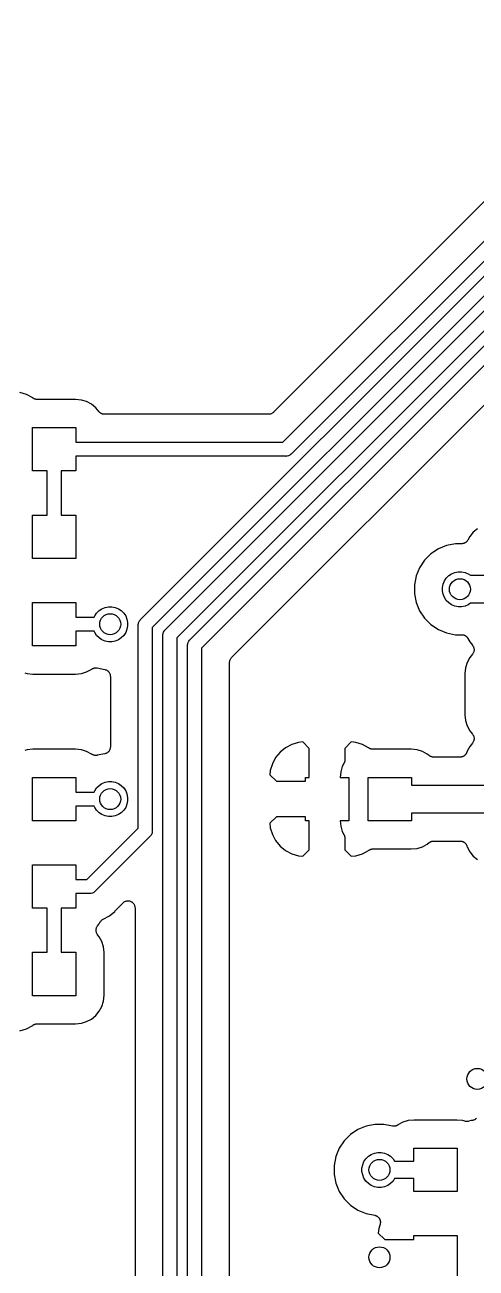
# Model space of a CAD drawing. Extents: x 4.8 to 7.88, y -6.14 to -3.94.
# Drawn here: x 5.602 to 5.856, y -5.303 to -4.604 of the extents above; entities that cross this region are included whole.
import ezdxf

# ---------------------------------------------------------------- set-up
doc = ezdxf.new("R2010")
doc.units = 0
doc.header["$MEASUREMENT"] = 0
doc.layers.add('BLACK', color=7, linetype='CONTINUOUS')

msp = doc.modelspace()

# ---------------------------------------------------------------- linework, layer by layer
at = {"layer": 'BLACK', "linetype": 'CONTINUOUS'}
for p, q in [((5.74685, -4.83858), (5.98178, -4.60365)), ((5.98633, -4.61024), (5.7514, -4.84517)), ((5.66674, -4.93831), (5.98752, -4.61753)), ((5.99207, -4.62411), (5.67332, -4.94286)), ((5.68061, -4.94406), (5.99327, -4.6314)), ((5.99782, -4.63799), (5.6872, -4.94861)), ((5.93089, -4.63227), (5.74148, -4.82168)), ((5.69449, -4.9498), (5.99902, -4.64528)), ((6.00357, -4.65186), (5.70107, -4.95436)), ((5.71797, -4.95973), (5.91851, -4.75918)), ((5.60257, -4.81175), (5.5988, -4.8106)), ((5.60608, -4.81362), (5.60257, -4.81175)), ((5.60616, -4.81367), (5.60608, -4.81362)), ((5.60629, -4.81378), (5.60616, -4.81367)), ((5.60647, -4.81389), (5.60629, -4.81378)), ((5.60665, -4.81401), (5.60647, -4.81389)), ((5.60681, -4.81407), (5.60665, -4.81401)), ((5.60696, -4.81415), (5.60681, -4.81407)), ((5.60716, -4.81422), (5.60696, -4.81415)), ((5.60736, -4.8143), (5.60716, -4.81422)), ((5.60753, -4.81433), (5.60736, -4.8143)), ((5.60769, -4.81439), (5.60753, -4.81433)), ((5.60791, -4.81441), (5.60769, -4.81439)), ((5.60812, -4.81445), (5.60791, -4.81441)), ((5.60829, -4.81445), (5.60812, -4.81445)), ((5.60846, -4.81447), (5.60829, -4.81445)), ((5.60851, -4.81447), (5.60846, -4.81447)), ((5.63012, -4.81447), (5.60851, -4.81447)), ((5.6334, -4.81479), (5.63012, -4.81447)), ((5.63637, -4.8157), (5.6334, -4.81479)), ((5.63911, -4.81716), (5.63637, -4.8157)), ((5.6415, -4.81913), (5.63911, -4.81716)), ((5.64337, -4.8214), (5.6415, -4.81913)), ((5.64349, -4.82152), (5.64337, -4.8214)), ((5.6436, -4.82165), (5.64349, -4.82152)), ((5.64376, -4.82179), (5.6436, -4.82165)), ((5.64391, -4.82194), (5.64376, -4.82179)), ((5.64405, -4.82204), (5.64391, -4.82194)), ((5.64419, -4.82215), (5.64405, -4.82204)), ((5.64437, -4.82225), (5.64419, -4.82215)), ((5.64455, -4.82237), (5.64437, -4.82225)), ((5.64471, -4.82243), (5.64455, -4.82237)), ((5.64486, -4.82252), (5.64471, -4.82243)), ((5.64506, -4.82258), (5.64486, -4.82252)), ((5.64526, -4.82266), (5.64506, -4.82258)), ((5.64543, -4.8227), (5.64526, -4.82266)), ((5.64559, -4.82275), (5.64543, -4.8227)), ((5.6458, -4.82277), (5.64559, -4.82275)), ((5.64601, -4.82281), (5.6458, -4.82277)), ((5.64618, -4.82281), (5.64601, -4.82281)), ((5.64636, -4.82283), (5.64618, -4.82281)), ((5.64641, -4.82283), (5.64636, -4.82283)), ((5.73869, -4.82283), (5.64641, -4.82283)), ((5.73906, -4.8228), (5.73869, -4.82283)), ((5.73942, -4.82277), (5.73906, -4.8228)), ((5.73944, -4.82276), (5.73942, -4.82277)), ((5.73946, -4.82276), (5.73944, -4.82276)), ((5.73981, -4.82265), (5.73946, -4.82276)), ((5.74015, -4.82255), (5.73981, -4.82265)), ((5.74017, -4.82254), (5.74015, -4.82255)), ((5.74019, -4.82254), (5.74017, -4.82254)), ((5.74051, -4.82237), (5.74019, -4.82254)), ((5.74084, -4.8222), (5.74051, -4.82237)), ((5.74085, -4.82219), (5.74084, -4.8222)), ((5.74087, -4.82218), (5.74085, -4.82219)), ((5.74115, -4.82195), (5.74087, -4.82218)), ((5.74144, -4.82172), (5.74115, -4.82195)), ((5.74147, -4.82169), (5.74144, -4.82172)), ((5.74148, -4.82168), (5.74147, -4.82169)), ((5.74147, -4.82169), (5.74147, -4.82169)), ((5.74147, -4.82169), (5.74147, -4.82169)), ((5.60591, -4.85472), (5.60591, -4.83031)), ((5.60591, -4.83031), (5.63031, -4.83031)), ((5.63031, -4.83031), (5.63031, -4.83858)), ((5.63031, -4.83858), (5.74685, -4.83858)), ((5.74828, -4.84646), (5.63031, -4.84646)), ((5.63031, -4.84646), (5.63031, -4.85472)), ((5.74848, -4.84648), (5.74828, -4.84646)), ((5.74867, -4.84646), (5.74848, -4.84648)), ((5.74925, -4.8464), (5.74867, -4.84646)), ((5.74867, -4.84646), (5.74867, -4.84646)), ((5.74999, -4.84617), (5.74925, -4.8464)), ((5.75067, -4.84581), (5.74999, -4.84617)), ((5.75127, -4.84532), (5.75067, -4.84581)), ((5.7514, -4.84517), (5.75127, -4.84532)), ((5.61417, -4.85472), (5.60591, -4.85472)), ((5.61417, -4.87953), (5.61417, -4.85472)), ((5.63031, -4.85472), (5.62205, -4.85472)), ((5.62205, -4.85472), (5.62205, -4.87953)), ((5.60591, -4.90394), (5.60591, -4.87953)), ((5.60591, -4.87953), (5.61417, -4.87953)), ((5.62205, -4.87953), (5.63031, -4.87953)), ((5.63031, -4.87953), (5.63031, -4.90394)), ((5.85397, -4.8892), (5.852, -4.8916)), ((5.85637, -4.88724), (5.85397, -4.8892)), ((5.83899, -4.89665), (5.83434, -4.89858)), ((5.84394, -4.89567), (5.83899, -4.89665)), ((5.84747, -4.89567), (5.84394, -4.89567)), ((5.84764, -4.89565), (5.84747, -4.89567)), ((5.84781, -4.89565), (5.84764, -4.89565)), ((5.84802, -4.89561), (5.84781, -4.89565)), ((5.84823, -4.89559), (5.84802, -4.89561)), ((5.8484, -4.89554), (5.84823, -4.89559)), ((5.84857, -4.89551), (5.8484, -4.89554)), ((5.84876, -4.89543), (5.84857, -4.89551)), ((5.84897, -4.89537), (5.84876, -4.89543)), ((5.84912, -4.89529), (5.84897, -4.89537)), ((5.84928, -4.89523), (5.84912, -4.89529)), ((5.84946, -4.89511), (5.84928, -4.89523)), ((5.84965, -4.89501), (5.84946, -4.89511)), ((5.84978, -4.8949), (5.84965, -4.89501)), ((5.84993, -4.89481), (5.84978, -4.8949)), ((5.85008, -4.89466), (5.84993, -4.89481)), ((5.85024, -4.89453), (5.85008, -4.89466)), ((5.85035, -4.89439), (5.85024, -4.89453)), ((5.85048, -4.89427), (5.85035, -4.89439)), ((5.8506, -4.8941), (5.85048, -4.89427)), ((5.85073, -4.89393), (5.8506, -4.8941)), ((5.85081, -4.89378), (5.85073, -4.89393)), ((5.85091, -4.89364), (5.85081, -4.89378)), ((5.85094, -4.89359), (5.85091, -4.89364)), ((5.852, -4.8916), (5.85094, -4.89359)), ((5.63031, -4.90394), (5.60591, -4.90394)), ((5.83014, -4.90138), (5.82658, -4.90495)), ((5.83434, -4.89858), (5.83014, -4.90138)), ((5.82378, -4.90914), (5.82185, -4.9138)), ((5.82658, -4.90495), (5.82378, -4.90914)), ((5.84179, -4.91254), (5.84359, -4.9118)), ((5.84359, -4.9118), (5.84549, -4.91142)), ((5.84549, -4.91142), (5.84743, -4.91142)), ((5.84743, -4.91142), (5.84933, -4.9118)), ((5.84933, -4.9118), (5.85112, -4.91254)), ((5.82185, -4.9138), (5.82087, -4.91874)), ((5.82087, -4.91874), (5.82087, -4.92378)), ((5.83661, -4.92029), (5.83699, -4.91839)), ((5.83699, -4.91839), (5.83773, -4.9166)), ((5.83773, -4.9166), (5.83881, -4.91499)), ((5.83881, -4.91499), (5.84018, -4.91361)), ((5.84018, -4.91361), (5.84179, -4.91254)), ((5.85112, -4.91254), (5.85239, -4.91339)), ((5.85239, -4.91339), (5.86516, -4.91339)), ((5.82087, -4.92378), (5.82185, -4.92872)), ((5.83661, -4.92223), (5.83661, -4.92029)), ((5.83699, -4.92413), (5.83661, -4.92223)), ((5.83773, -4.92592), (5.83699, -4.92413)), ((5.60591, -4.95315), (5.60591, -4.92874)), ((5.60591, -4.92874), (5.63031, -4.92874)), ((5.63031, -4.92874), (5.63031, -4.93701)), ((5.64333, -4.9333), (5.64494, -4.93222)), ((5.64494, -4.93222), (5.64674, -4.93148)), ((5.64674, -4.93148), (5.64864, -4.9311)), ((5.64864, -4.9311), (5.65058, -4.9311)), ((5.65058, -4.9311), (5.65248, -4.93148)), ((5.65248, -4.93148), (5.65427, -4.93222)), ((5.65427, -4.93222), (5.65588, -4.9333)), ((5.82185, -4.92872), (5.82378, -4.93338)), ((5.83881, -4.92753), (5.83773, -4.92592)), ((5.84018, -4.92891), (5.83881, -4.92753)), ((5.84179, -4.92998), (5.84018, -4.92891)), ((5.84359, -4.93072), (5.84179, -4.92998)), ((5.84549, -4.9311), (5.84359, -4.93072)), ((5.84743, -4.9311), (5.84549, -4.9311)), ((5.84933, -4.93072), (5.84743, -4.9311)), ((5.85112, -4.92998), (5.84933, -4.93072)), ((5.85239, -4.92913), (5.85112, -4.92998)), ((5.86516, -4.92913), (5.85239, -4.92913)), ((5.63031, -4.93701), (5.64058, -4.93701)), ((5.64058, -4.93701), (5.64088, -4.93628)), ((5.64088, -4.93628), (5.64196, -4.93467)), ((5.64196, -4.93467), (5.64333, -4.9333)), ((5.65588, -4.9333), (5.65725, -4.93467)), ((5.65725, -4.93467), (5.65833, -4.93628)), ((5.65833, -4.93628), (5.65907, -4.93807)), ((5.65907, -4.93807), (5.65945, -4.93998)), ((5.66558, -4.94021), (5.66573, -4.93972)), ((5.66573, -4.93972), (5.6661, -4.93903)), ((5.6661, -4.93903), (5.66659, -4.93843)), ((5.66659, -4.93843), (5.66674, -4.93831)), ((5.82378, -4.93338), (5.82658, -4.93757)), ((5.82658, -4.93757), (5.83014, -4.94114)), ((5.64058, -4.94488), (5.63031, -4.94488)), ((5.63031, -4.94488), (5.63031, -4.95315)), ((5.64088, -4.94561), (5.64058, -4.94488)), ((5.64196, -4.94722), (5.64088, -4.94561)), ((5.65833, -4.94561), (5.65725, -4.94722)), ((5.65907, -4.94382), (5.65833, -4.94561)), ((5.65945, -4.94191), (5.65907, -4.94382)), ((5.65945, -4.93998), (5.65945, -4.94191)), ((5.66543, -4.94123), (5.66545, -4.94104)), ((5.66545, -4.94142), (5.66543, -4.94123)), ((5.66545, -4.94104), (5.66551, -4.94046)), ((5.66545, -4.94104), (5.66545, -4.94104)), ((5.66545, -5.05576), (5.66545, -4.94142)), ((5.66551, -4.94046), (5.66552, -4.94041)), ((5.66552, -4.94041), (5.66558, -4.94021)), ((5.67332, -4.94286), (5.67332, -5.05719)), ((5.6793, -4.94698), (5.67932, -4.94679)), ((5.67932, -4.94679), (5.67938, -4.94626)), ((5.67932, -4.94679), (5.67932, -4.94679)), ((5.67938, -4.94621), (5.67945, -4.94596)), ((5.67938, -4.94626), (5.67938, -4.94621)), ((5.67945, -4.94596), (5.67961, -4.94546)), ((5.67961, -4.94546), (5.67997, -4.94478)), ((5.67997, -4.94478), (5.68046, -4.94418)), ((5.68046, -4.94418), (5.68061, -4.94406)), ((5.83014, -4.94114), (5.83434, -4.94394)), ((5.83434, -4.94394), (5.83899, -4.94587)), ((5.83899, -4.94587), (5.84394, -4.94685)), ((5.63031, -4.95315), (5.60591, -4.95315)), ((5.64333, -4.94859), (5.64196, -4.94722)), ((5.64494, -4.94967), (5.64333, -4.94859)), ((5.64674, -4.95041), (5.64494, -4.94967)), ((5.64864, -4.95079), (5.64674, -4.95041)), ((5.65058, -4.95079), (5.64864, -4.95079)), ((5.65248, -4.95041), (5.65058, -4.95079)), ((5.65427, -4.94967), (5.65248, -4.95041)), ((5.65588, -4.94859), (5.65427, -4.94967)), ((5.65725, -4.94722), (5.65588, -4.94859)), ((5.67932, -4.94717), (5.6793, -4.94698)), ((5.67932, -5.43722), (5.67932, -4.94717)), ((5.6872, -4.94861), (5.6872, -5.43866)), ((5.69318, -4.95273), (5.6932, -4.95253)), ((5.6932, -4.95292), (5.69318, -4.95273)), ((5.6932, -4.95253), (5.69325, -4.95201)), ((5.6932, -4.95253), (5.6932, -4.95253)), ((5.6932, -5.44297), (5.6932, -4.95292)), ((5.69325, -4.95195), (5.69335, -4.95165)), ((5.69325, -4.95201), (5.69325, -4.95195)), ((5.69335, -4.95165), (5.69348, -4.95121)), ((5.69348, -4.95121), (5.69385, -4.95053)), ((5.69385, -4.95053), (5.69434, -4.94993)), ((5.69434, -4.94993), (5.69449, -4.9498)), ((5.84394, -4.94685), (5.84747, -4.94685)), ((5.84747, -4.94685), (5.84752, -4.94685)), ((5.84752, -4.94685), (5.84769, -4.94687)), ((5.84769, -4.94687), (5.84787, -4.94687)), ((5.84787, -4.94687), (5.84808, -4.94691)), ((5.84808, -4.94691), (5.84829, -4.94694)), ((5.84829, -4.94694), (5.84845, -4.94699)), ((5.84845, -4.94699), (5.84862, -4.94702)), ((5.84862, -4.94702), (5.84882, -4.94711)), ((5.84882, -4.94711), (5.84902, -4.94717)), ((5.84902, -4.94717), (5.84917, -4.94725)), ((5.84917, -4.94725), (5.84933, -4.94732)), ((5.84933, -4.94732), (5.84951, -4.94744)), ((5.84951, -4.94744), (5.84969, -4.94754)), ((5.84969, -4.94754), (5.84982, -4.94765)), ((5.84982, -4.94765), (5.84997, -4.94775)), ((5.84997, -4.94775), (5.85012, -4.9479)), ((5.85012, -4.9479), (5.85028, -4.94803)), ((5.85028, -4.94803), (5.85039, -4.94817)), ((5.85039, -4.94817), (5.85051, -4.94829)), ((5.85051, -4.94829), (5.85063, -4.94847)), ((5.85063, -4.94847), (5.85076, -4.94863)), ((5.85076, -4.94863), (5.85084, -4.94879)), ((5.85084, -4.94879), (5.85094, -4.94893)), ((5.85094, -4.94893), (5.852, -4.95092)), ((5.852, -4.95092), (5.85356, -4.95282)), ((5.85356, -4.95282), (5.85357, -4.95284)), ((5.85357, -4.95284), (5.85357, -4.95284)), ((5.85357, -4.95284), (5.85358, -4.95284)), ((5.85358, -4.95284), (5.85359, -4.95286)), ((5.85359, -4.95286), (5.85379, -4.95317)), ((5.85379, -4.95317), (5.854, -4.95348)), ((5.854, -4.95348), (5.854, -4.95349)), ((5.854, -4.95349), (5.85401, -4.9535)), ((5.85401, -4.9535), (5.85415, -4.95385)), ((5.70107, -4.95436), (5.70107, -5.4444)), ((5.71714, -4.96096), (5.71731, -4.96064)), ((5.71731, -4.96064), (5.71749, -4.96032)), ((5.71749, -4.96032), (5.7175, -4.9603)), ((5.7175, -4.9603), (5.71751, -4.96029)), ((5.71751, -4.96029), (5.71774, -4.96001)), ((5.71774, -4.96001), (5.71797, -4.95973)), ((5.852, -4.95971), (5.85054, -4.96245)), ((5.85356, -4.95781), (5.852, -4.95971)), ((5.85377, -4.9575), (5.85356, -4.95781)), ((5.85397, -4.9572), (5.85377, -4.9575)), ((5.85398, -4.95719), (5.85397, -4.9572)), ((5.85399, -4.95717), (5.85398, -4.95719)), ((5.85413, -4.95683), (5.85399, -4.95717)), ((5.85427, -4.95649), (5.85413, -4.95683)), ((5.85415, -4.95385), (5.85429, -4.95419)), ((5.85428, -4.95648), (5.85427, -4.95649)), ((5.85436, -4.9561), (5.85428, -4.95646)), ((5.85428, -4.95646), (5.85428, -4.95648)), ((5.85429, -4.95419), (5.85429, -4.9542)), ((5.85429, -4.9542), (5.8543, -4.95422)), ((5.8543, -4.95422), (5.85436, -4.95458)), ((5.85436, -4.95458), (5.85444, -4.95494)), ((5.85443, -4.95574), (5.85436, -4.9561)), ((5.85444, -4.95497), (5.85443, -4.95534)), ((5.85443, -4.95534), (5.85443, -4.95571)), ((5.85443, -4.95571), (5.85443, -4.95573)), ((5.85443, -4.95573), (5.85443, -4.95574)), ((5.85444, -4.95494), (5.85444, -4.95496)), ((5.85444, -4.95496), (5.85444, -4.95497)), ((5.6334, -4.96867), (5.63637, -4.96777)), ((5.63637, -4.96777), (5.6392, -4.96626)), ((5.6392, -4.96626), (5.63932, -4.96616)), ((5.63932, -4.96616), (5.63951, -4.96606)), ((5.63951, -4.96606), (5.63969, -4.96594)), ((5.63969, -4.96594), (5.63985, -4.96588)), ((5.63985, -4.96588), (5.64, -4.9658)), ((5.64, -4.9658), (5.6402, -4.96574)), ((5.6402, -4.96574), (5.6404, -4.96566)), ((5.6404, -4.96566), (5.64057, -4.96563)), ((5.64057, -4.96563), (5.64074, -4.96558)), ((5.64074, -4.96558), (5.64095, -4.96555)), ((5.64095, -4.96555), (5.64116, -4.96552)), ((5.64116, -4.96552), (5.64133, -4.96552)), ((5.64133, -4.96552), (5.6415, -4.9655)), ((5.6415, -4.9655), (5.64171, -4.96552)), ((5.64171, -4.96552), (5.64192, -4.96552)), ((5.64192, -4.96552), (5.64209, -4.96556)), ((5.64209, -4.96556), (5.64227, -4.96558)), ((5.64227, -4.96558), (5.64653, -4.96643)), ((5.64653, -4.96643), (5.64655, -4.96643)), ((5.64655, -4.96643), (5.64656, -4.96643)), ((5.64656, -4.96643), (5.64656, -4.96643)), ((5.64656, -4.96643), (5.64659, -4.96644)), ((5.64659, -4.96644), (5.64694, -4.96655)), ((5.64694, -4.96655), (5.64729, -4.96666)), ((5.64729, -4.96666), (5.6473, -4.96666)), ((5.6473, -4.96666), (5.64732, -4.96667)), ((5.64732, -4.96667), (5.64764, -4.96685)), ((5.64764, -4.96685), (5.64797, -4.96702)), ((5.64797, -4.96702), (5.64798, -4.96703)), ((5.64798, -4.96703), (5.64799, -4.96704)), ((5.64799, -4.96704), (5.64827, -4.96728)), ((5.64827, -4.96728), (5.64856, -4.96751)), ((5.64856, -4.96751), (5.64857, -4.96752)), ((5.64857, -4.96752), (5.64858, -4.96753)), ((5.64858, -4.96753), (5.64881, -4.96782)), ((5.71682, -4.96245), (5.71686, -4.96209)), ((5.71682, -4.9625), (5.71682, -4.96245)), ((5.71682, -4.96251), (5.71682, -4.9625)), ((5.71682, -4.9625), (5.71682, -4.9625)), ((5.71682, -4.9625), (5.71682, -4.9625)), ((5.71682, -5.44344), (5.71682, -4.96251)), ((5.71686, -4.96209), (5.7169, -4.96173)), ((5.7169, -4.96171), (5.71691, -4.96169)), ((5.7169, -4.96173), (5.7169, -4.96171)), ((5.71691, -4.96169), (5.71702, -4.96134)), ((5.71702, -4.96134), (5.71712, -4.961)), ((5.71712, -4.961), (5.71713, -4.96098)), ((5.71713, -4.96098), (5.71714, -4.96096)), ((5.84964, -4.96542), (5.84931, -4.9687)), ((5.85054, -4.96245), (5.84964, -4.96542)), ((5.60154, -4.96828), (5.60282, -4.96867)), ((5.60282, -4.96867), (5.6061, -4.96899)), ((5.6061, -4.96899), (5.63012, -4.96899)), ((5.63012, -4.96899), (5.6334, -4.96867)), ((5.64881, -4.96782), (5.64904, -4.96811)), ((5.64904, -4.96811), (5.64905, -4.96812)), ((5.64905, -4.96812), (5.64906, -4.96813)), ((5.64906, -4.96813), (5.64923, -4.96846)), ((5.64923, -4.96846), (5.6494, -4.96879)), ((5.6494, -4.96879), (5.64941, -4.9688)), ((5.64941, -4.9688), (5.64942, -4.96881)), ((5.64942, -4.96881), (5.64952, -4.96917)), ((5.64952, -4.96917), (5.64963, -4.96952)), ((5.64963, -4.96952), (5.64963, -4.96954)), ((5.64963, -4.96954), (5.64963, -4.96955)), ((5.64963, -4.96955), (5.64966, -4.96992)), ((5.64966, -4.96992), (5.6497, -4.97029)), ((5.6497, -4.97029), (5.6497, -5.01003)), ((5.84931, -4.9687), (5.84931, -4.99193)), ((5.84931, -4.99193), (5.84964, -4.99521)), ((5.84964, -4.99521), (5.85054, -4.99818)), ((5.85054, -4.99818), (5.852, -5.00092)), ((5.852, -5.00092), (5.85356, -5.00282)), ((5.75176, -5.0086), (5.74828, -5.01046)), ((5.75553, -5.00745), (5.75176, -5.0086)), ((5.75802, -5.00721), (5.75553, -5.00745)), ((5.76165, -5.01084), (5.75802, -5.00721)), ((5.78529, -5.00721), (5.78165, -5.01084)), ((5.78778, -5.00745), (5.78529, -5.00721)), ((5.79155, -5.0086), (5.78778, -5.00745)), ((5.79506, -5.01048), (5.79155, -5.0086)), ((5.852, -5.00971), (5.85054, -5.01245)), ((5.85356, -5.00781), (5.852, -5.00971)), ((5.85356, -5.00282), (5.85357, -5.00284)), ((5.85377, -5.0075), (5.85356, -5.00781)), ((5.85357, -5.00284), (5.85357, -5.00284)), ((5.85357, -5.00284), (5.85358, -5.00284)), ((5.85358, -5.00284), (5.85359, -5.00286)), ((5.85359, -5.00286), (5.85379, -5.00317)), ((5.85397, -5.0072), (5.85377, -5.0075)), ((5.85379, -5.00317), (5.854, -5.00348)), ((5.85398, -5.00719), (5.85397, -5.0072)), ((5.85399, -5.00717), (5.85398, -5.00719)), ((5.85413, -5.00683), (5.85399, -5.00717)), ((5.854, -5.00348), (5.854, -5.00349)), ((5.854, -5.00349), (5.85401, -5.0035)), ((5.85401, -5.0035), (5.85415, -5.00385)), ((5.85427, -5.00649), (5.85413, -5.00683)), ((5.85415, -5.00385), (5.85429, -5.00419)), ((5.85428, -5.00648), (5.85427, -5.00649)), ((5.85436, -5.0061), (5.85428, -5.00646)), ((5.85428, -5.00646), (5.85428, -5.00648)), ((5.85429, -5.00419), (5.85429, -5.0042)), ((5.85429, -5.0042), (5.8543, -5.00422)), ((5.8543, -5.00422), (5.85436, -5.00458)), ((5.85436, -5.00458), (5.85444, -5.00494)), ((5.85443, -5.00574), (5.85436, -5.0061)), ((5.85444, -5.00497), (5.85443, -5.00534)), ((5.85443, -5.00534), (5.85443, -5.00571)), ((5.85443, -5.00571), (5.85443, -5.00573)), ((5.85443, -5.00573), (5.85443, -5.00574)), ((5.85444, -5.00494), (5.85444, -5.00496)), ((5.85444, -5.00496), (5.85444, -5.00497)), ((5.60282, -5.01165), (5.60154, -5.01203)), ((5.6061, -5.01132), (5.60282, -5.01165)), ((5.63012, -5.01132), (5.6061, -5.01132)), ((5.6334, -5.01165), (5.63012, -5.01132)), ((5.63637, -5.01255), (5.6334, -5.01165)), ((5.63918, -5.01405), (5.63637, -5.01255)), ((5.63928, -5.01413), (5.63918, -5.01405)), ((5.63946, -5.01423), (5.63928, -5.01413)), ((5.63964, -5.01435), (5.63946, -5.01423)), ((5.6398, -5.01441), (5.63964, -5.01435)), ((5.63995, -5.0145), (5.6398, -5.01441)), ((5.64015, -5.01456), (5.63995, -5.0145)), ((5.64035, -5.01464), (5.64015, -5.01456)), ((5.64052, -5.01468), (5.64035, -5.01464)), ((5.64068, -5.01473), (5.64052, -5.01468)), ((5.64089, -5.01475), (5.64068, -5.01473)), ((5.6411, -5.01479), (5.64089, -5.01475)), ((5.64127, -5.01479), (5.6411, -5.01479)), ((5.64145, -5.01481), (5.64127, -5.01479)), ((5.64166, -5.0148), (5.64145, -5.01481)), ((5.64187, -5.0148), (5.64166, -5.0148)), ((5.64204, -5.01476), (5.64187, -5.0148)), ((5.64221, -5.01475), (5.64204, -5.01476)), ((5.64227, -5.01474), (5.64221, -5.01475)), ((5.64653, -5.01389), (5.64227, -5.01474)), ((5.64689, -5.01378), (5.64653, -5.01389)), ((5.64724, -5.01368), (5.64689, -5.01378)), ((5.64725, -5.01367), (5.64724, -5.01368)), ((5.64727, -5.01367), (5.64725, -5.01367)), ((5.6476, -5.01349), (5.64727, -5.01367)), ((5.64792, -5.01332), (5.6476, -5.01349)), ((5.64793, -5.01331), (5.64792, -5.01332)), ((5.64795, -5.01331), (5.64793, -5.01331)), ((5.64823, -5.01307), (5.64795, -5.01331)), ((5.64852, -5.01284), (5.64823, -5.01307)), ((5.64853, -5.01283), (5.64852, -5.01284)), ((5.64854, -5.01282), (5.64853, -5.01283)), ((5.64877, -5.01254), (5.64854, -5.01282)), ((5.64901, -5.01225), (5.64877, -5.01254)), ((5.64902, -5.01224), (5.64901, -5.01225)), ((5.64903, -5.01223), (5.64902, -5.01224)), ((5.6492, -5.0119), (5.64903, -5.01223)), ((5.64938, -5.01158), (5.6492, -5.0119)), ((5.64939, -5.01156), (5.64938, -5.01158)), ((5.6495, -5.0112), (5.64939, -5.01155)), ((5.64939, -5.01155), (5.64939, -5.01156)), ((5.64961, -5.01085), (5.6495, -5.0112)), ((5.64962, -5.01083), (5.64961, -5.01085)), ((5.64966, -5.01045), (5.64962, -5.01082)), ((5.64962, -5.01082), (5.64962, -5.01083)), ((5.6497, -5.01008), (5.64966, -5.01045)), ((5.6497, -5.01003), (5.6497, -5.01005)), ((5.6497, -5.01005), (5.6497, -5.01005)), ((5.6497, -5.01005), (5.6497, -5.01005)), ((5.6497, -5.01005), (5.6497, -5.01008)), ((5.74274, -5.016), (5.74088, -5.01947)), ((5.74524, -5.01295), (5.74274, -5.016)), ((5.74828, -5.01046), (5.74524, -5.01295)), ((5.76165, -5.02717), (5.76165, -5.01084)), ((5.78165, -5.01084), (5.78165, -5.01752)), ((5.79513, -5.01052), (5.79506, -5.01048)), ((5.79526, -5.01063), (5.79513, -5.01052)), ((5.79545, -5.01074), (5.79526, -5.01063)), ((5.79563, -5.01086), (5.79545, -5.01074)), ((5.79579, -5.01092), (5.79563, -5.01086)), ((5.79594, -5.011), (5.79579, -5.01092)), ((5.79614, -5.01107), (5.79594, -5.011)), ((5.79634, -5.01115), (5.79614, -5.01107)), ((5.79651, -5.01118), (5.79634, -5.01115)), ((5.79667, -5.01124), (5.79651, -5.01118)), ((5.79688, -5.01126), (5.79667, -5.01124)), ((5.79709, -5.0113), (5.79688, -5.01126)), ((5.79726, -5.0113), (5.79709, -5.0113)), ((5.79743, -5.01132), (5.79726, -5.0113)), ((5.79749, -5.01132), (5.79743, -5.01132)), ((5.8191, -5.01132), (5.79749, -5.01132)), ((5.82238, -5.01165), (5.8191, -5.01132)), ((5.82535, -5.01255), (5.82238, -5.01165)), ((5.82808, -5.01401), (5.82535, -5.01255)), ((5.82911, -5.01485), (5.82808, -5.01401)), ((5.82926, -5.01495), (5.82911, -5.01485)), ((5.82939, -5.01506), (5.82926, -5.01495)), ((5.82957, -5.01516), (5.82939, -5.01506)), ((5.82975, -5.01528), (5.82957, -5.01516)), ((5.82991, -5.01535), (5.82975, -5.01528)), ((5.83006, -5.01543), (5.82991, -5.01535)), ((5.83026, -5.01549), (5.83006, -5.01543)), ((5.83046, -5.01558), (5.83026, -5.01549)), ((5.83063, -5.01561), (5.83046, -5.01558)), ((5.83079, -5.01566), (5.83063, -5.01561)), ((5.83101, -5.01569), (5.83079, -5.01566)), ((5.83122, -5.01573), (5.83101, -5.01569)), ((5.83139, -5.01573), (5.83122, -5.01573)), ((5.83156, -5.01575), (5.83139, -5.01573)), ((5.83161, -5.01575), (5.83156, -5.01575)), ((5.84662, -5.01575), (5.83161, -5.01575)), ((5.84679, -5.01573), (5.84662, -5.01575)), ((5.84697, -5.01573), (5.84679, -5.01573)), ((5.84717, -5.01569), (5.84697, -5.01573)), ((5.84738, -5.01567), (5.84717, -5.01569)), ((5.84755, -5.01562), (5.84738, -5.01567)), ((5.84772, -5.01559), (5.84755, -5.01562)), ((5.84792, -5.01551), (5.84772, -5.01559)), ((5.84812, -5.01545), (5.84792, -5.01551)), ((5.84827, -5.01537), (5.84812, -5.01545)), ((5.84844, -5.0153), (5.84827, -5.01537)), ((5.84861, -5.01519), (5.84844, -5.0153)), ((5.8488, -5.01509), (5.84861, -5.01519)), ((5.84893, -5.01498), (5.8488, -5.01509)), ((5.84908, -5.01488), (5.84893, -5.01498)), ((5.84923, -5.01474), (5.84908, -5.01488)), ((5.84939, -5.0146), (5.84923, -5.01474)), ((5.8495, -5.01447), (5.84939, -5.0146)), ((5.84963, -5.01435), (5.8495, -5.01447)), ((5.84975, -5.01417), (5.84963, -5.01435)), ((5.84988, -5.01401), (5.84975, -5.01417)), ((5.84996, -5.01386), (5.84988, -5.01401)), ((5.85006, -5.01371), (5.84996, -5.01386)), ((5.85015, -5.01352), (5.85006, -5.01371)), ((5.85025, -5.01334), (5.85015, -5.01352)), ((5.8503, -5.01317), (5.85025, -5.01334)), ((5.85037, -5.01301), (5.8503, -5.01317)), ((5.85038, -5.01295), (5.85037, -5.01301)), ((5.85054, -5.01245), (5.85038, -5.01295)), ((5.73974, -5.02324), (5.73949, -5.02574)), ((5.74088, -5.01947), (5.73974, -5.02324)), ((5.78026, -5.02111), (5.77936, -5.02408)), ((5.78119, -5.01938), (5.78026, -5.02111)), ((5.78125, -5.01922), (5.78119, -5.01938)), ((5.78134, -5.01907), (5.78125, -5.01922)), ((5.7814, -5.01887), (5.78134, -5.01907)), ((5.78148, -5.01867), (5.7814, -5.01887)), ((5.78152, -5.0185), (5.78148, -5.01867)), ((5.78157, -5.01834), (5.78152, -5.0185)), ((5.78159, -5.01813), (5.78157, -5.01834)), ((5.78163, -5.01791), (5.78159, -5.01813)), ((5.78165, -5.01758), (5.78163, -5.01774)), ((5.78163, -5.01774), (5.78163, -5.01791)), ((5.78165, -5.01752), (5.78165, -5.01758)), ((5.60591, -5.05157), (5.60591, -5.02717)), ((5.60591, -5.02717), (5.63031, -5.02717)), ((5.63031, -5.02717), (5.63031, -5.03543)), ((5.64333, -5.03172), (5.64494, -5.03065)), ((5.64494, -5.03065), (5.64673, -5.02991)), ((5.64673, -5.02991), (5.64864, -5.02953)), ((5.64864, -5.02953), (5.65058, -5.02953)), ((5.65058, -5.02953), (5.65248, -5.02991)), ((5.65248, -5.02991), (5.65427, -5.03065)), ((5.65427, -5.03065), (5.65588, -5.03172)), ((5.73949, -5.02574), (5.74313, -5.02937)), ((5.74313, -5.02937), (5.75945, -5.02937)), ((5.75945, -5.02937), (5.75945, -5.02717)), ((5.75945, -5.02717), (5.76165, -5.02717)), ((5.77936, -5.02408), (5.77906, -5.02717)), ((5.77906, -5.02717), (5.78386, -5.02717)), ((5.78386, -5.02717), (5.78386, -5.05157)), ((5.79488, -5.05157), (5.79488, -5.02717)), ((5.79488, -5.02717), (5.81929, -5.02717)), ((5.81929, -5.02717), (5.81929, -5.0315)), ((5.63031, -5.03543), (5.64058, -5.03543)), ((5.64058, -5.03543), (5.64088, -5.03471)), ((5.64088, -5.03471), (5.64196, -5.0331)), ((5.64196, -5.0331), (5.64333, -5.03172)), ((5.65588, -5.03172), (5.65725, -5.0331)), ((5.65725, -5.0331), (5.65833, -5.03471)), ((5.65833, -5.03471), (5.65907, -5.0365)), ((5.65907, -5.0365), (5.65945, -5.0384)), ((5.81929, -5.0315), (5.86516, -5.0315)), ((5.64058, -5.04331), (5.63031, -5.04331)), ((5.63031, -5.04331), (5.63031, -5.05157)), ((5.64088, -5.04403), (5.64058, -5.04331)), ((5.64196, -5.04564), (5.64088, -5.04403)), ((5.65833, -5.04403), (5.65725, -5.04564)), ((5.65907, -5.04224), (5.65833, -5.04403)), ((5.65945, -5.04034), (5.65907, -5.04224)), ((5.65945, -5.0384), (5.65945, -5.04034)), ((5.63031, -5.05157), (5.60591, -5.05157)), ((5.64333, -5.04702), (5.64196, -5.04564)), ((5.64494, -5.04809), (5.64333, -5.04702)), ((5.64673, -5.04883), (5.64494, -5.04809)), ((5.64864, -5.04921), (5.64673, -5.04883)), ((5.65058, -5.04921), (5.64864, -5.04921)), ((5.65248, -5.04883), (5.65058, -5.04921)), ((5.65427, -5.04809), (5.65248, -5.04883)), ((5.65588, -5.04702), (5.65427, -5.04809)), ((5.65725, -5.04564), (5.65588, -5.04702)), ((5.74313, -5.04937), (5.73949, -5.053)), ((5.75945, -5.04937), (5.74313, -5.04937)), ((5.75945, -5.05157), (5.75945, -5.04937)), ((5.76165, -5.05157), (5.75945, -5.05157)), ((5.76165, -5.0679), (5.76165, -5.05157)), ((5.78386, -5.05157), (5.77906, -5.05157)), ((5.77906, -5.05157), (5.77936, -5.05466)), ((5.81929, -5.05157), (5.79488, -5.05157)), ((5.86516, -5.04724), (5.81929, -5.04724)), ((5.81929, -5.04724), (5.81929, -5.05157)), ((5.63656, -5.08465), (5.66545, -5.05576)), ((5.6732, -5.05839), (5.67304, -5.0589)), ((5.67327, -5.05816), (5.6732, -5.05839)), ((5.6733, -5.05776), (5.67327, -5.05816)), ((5.67332, -5.05758), (5.6733, -5.05776)), ((5.67332, -5.05719), (5.67334, -5.05739)), ((5.67334, -5.05739), (5.67332, -5.05758)), ((5.67332, -5.05758), (5.67332, -5.05758)), ((5.73949, -5.053), (5.73974, -5.0555)), ((5.73974, -5.0555), (5.74088, -5.05927)), ((5.77936, -5.05466), (5.78026, -5.05763)), ((5.78026, -5.05763), (5.78119, -5.05936)), ((5.67203, -5.06031), (5.64111, -5.09123)), ((5.67218, -5.06018), (5.67203, -5.06031)), ((5.67231, -5.06003), (5.67218, -5.06018)), ((5.67246, -5.05984), (5.67231, -5.06003)), ((5.67231, -5.06003), (5.67231, -5.06003)), ((5.67268, -5.05958), (5.67246, -5.05984)), ((5.67304, -5.0589), (5.67268, -5.05958)), ((5.74088, -5.05927), (5.74274, -5.06274)), ((5.74274, -5.06274), (5.74524, -5.06579)), ((5.78119, -5.05936), (5.78121, -5.05941)), ((5.78121, -5.05941), (5.78128, -5.05957)), ((5.78128, -5.05957), (5.78136, -5.05972)), ((5.78136, -5.05972), (5.78142, -5.05993)), ((5.78142, -5.05993), (5.7815, -5.06013)), ((5.7815, -5.06013), (5.78153, -5.06029)), ((5.78153, -5.06029), (5.78158, -5.06045)), ((5.78158, -5.06045), (5.7816, -5.06067)), ((5.7816, -5.06067), (5.78164, -5.06088)), ((5.78164, -5.06088), (5.78164, -5.06105)), ((5.78164, -5.06105), (5.78165, -5.06122)), ((5.78165, -5.06122), (5.78165, -5.0679)), ((5.82535, -5.06619), (5.82808, -5.06473)), ((5.82808, -5.06473), (5.82911, -5.06389)), ((5.82911, -5.06389), (5.82916, -5.06385)), ((5.82916, -5.06385), (5.8293, -5.06376)), ((5.8293, -5.06376), (5.82943, -5.06365)), ((5.82943, -5.06365), (5.82962, -5.06355)), ((5.82962, -5.06355), (5.8298, -5.06343)), ((5.8298, -5.06343), (5.82996, -5.06337)), ((5.82996, -5.06337), (5.83011, -5.06329)), ((5.83011, -5.06329), (5.83032, -5.06323)), ((5.83032, -5.06323), (5.83052, -5.06315)), ((5.83052, -5.06315), (5.83068, -5.06312)), ((5.83068, -5.06312), (5.83085, -5.06307)), ((5.83085, -5.06307), (5.83106, -5.06305)), ((5.83106, -5.06305), (5.83127, -5.06301)), ((5.83127, -5.06301), (5.83144, -5.06301)), ((5.83144, -5.06301), (5.83161, -5.06299)), ((5.83161, -5.06299), (5.84662, -5.06299)), ((5.84662, -5.06299), (5.84667, -5.06299)), ((5.84667, -5.06299), (5.84685, -5.06301)), ((5.84685, -5.06301), (5.84702, -5.06301)), ((5.84702, -5.06301), (5.84723, -5.06305)), ((5.84723, -5.06305), (5.84744, -5.06308)), ((5.84744, -5.06308), (5.8476, -5.06313)), ((5.8476, -5.06313), (5.84778, -5.06317)), ((5.84778, -5.06317), (5.84797, -5.06325)), ((5.84797, -5.06325), (5.84817, -5.06331)), ((5.84817, -5.06331), (5.84832, -5.0634)), ((5.84832, -5.0634), (5.84848, -5.06346)), ((5.84848, -5.06346), (5.84866, -5.06358)), ((5.84866, -5.06358), (5.84884, -5.06368)), ((5.84884, -5.06368), (5.84898, -5.06379)), ((5.84898, -5.06379), (5.84912, -5.06389)), ((5.84912, -5.06389), (5.84927, -5.06404)), ((5.84927, -5.06404), (5.84943, -5.06417)), ((5.84943, -5.06417), (5.84954, -5.06431)), ((5.84954, -5.06431), (5.84966, -5.06444)), ((5.84966, -5.06444), (5.84978, -5.06461)), ((5.84978, -5.06461), (5.84991, -5.06477)), ((5.84991, -5.06477), (5.84999, -5.06493)), ((5.84999, -5.06493), (5.85009, -5.06508)), ((5.85009, -5.06508), (5.85017, -5.06527)), ((5.85017, -5.06527), (5.85027, -5.06545)), ((5.85027, -5.06545), (5.85032, -5.06562)), ((5.85032, -5.06562), (5.85038, -5.06579)), ((5.74524, -5.06579), (5.74828, -5.06828)), ((5.74828, -5.06828), (5.75176, -5.07014)), ((5.75176, -5.07014), (5.75553, -5.07129)), ((5.75553, -5.07129), (5.75802, -5.07153)), ((5.75802, -5.07153), (5.76165, -5.0679)), ((5.78165, -5.0679), (5.78529, -5.07153)), ((5.78529, -5.07153), (5.78778, -5.07129)), ((5.78778, -5.07129), (5.79155, -5.07014)), ((5.79155, -5.07014), (5.79502, -5.06828)), ((5.79502, -5.06828), (5.79503, -5.06828)), ((5.79503, -5.06828), (5.79518, -5.06818)), ((5.79518, -5.06818), (5.79531, -5.06808)), ((5.79531, -5.06808), (5.7955, -5.06798)), ((5.7955, -5.06798), (5.79568, -5.06786)), ((5.79568, -5.06786), (5.79584, -5.0678)), ((5.79584, -5.0678), (5.79599, -5.06772)), ((5.79599, -5.06772), (5.79619, -5.06765)), ((5.79619, -5.06765), (5.79639, -5.06757)), ((5.79639, -5.06757), (5.79656, -5.06754)), ((5.79656, -5.06754), (5.79672, -5.06749)), ((5.79672, -5.06749), (5.79694, -5.06747)), ((5.79694, -5.06747), (5.79715, -5.06743)), ((5.79715, -5.06743), (5.79732, -5.06743)), ((5.79732, -5.06743), (5.79749, -5.06742)), ((5.79749, -5.06742), (5.8191, -5.06742)), ((5.8191, -5.06742), (5.82238, -5.06709)), ((5.82238, -5.06709), (5.82535, -5.06619)), ((5.85038, -5.06579), (5.85054, -5.06629)), ((5.85054, -5.06629), (5.852, -5.06903)), ((5.852, -5.06903), (5.85397, -5.07143)), ((5.85397, -5.07143), (5.85637, -5.07339)), ((5.60591, -5.10079), (5.60591, -5.07638)), ((5.60591, -5.07638), (5.63031, -5.07638)), ((5.63031, -5.07638), (5.63031, -5.08465)), ((5.63031, -5.08465), (5.63656, -5.08465)), ((5.638, -5.09252), (5.63031, -5.09252)), ((5.63031, -5.09252), (5.63031, -5.10079)), ((5.63819, -5.09254), (5.638, -5.09252)), ((5.63838, -5.09252), (5.63819, -5.09254)), ((5.63896, -5.09246), (5.63838, -5.09252)), ((5.63838, -5.09252), (5.63838, -5.09252)), ((5.6397, -5.09224), (5.63896, -5.09246)), ((5.64039, -5.09187), (5.6397, -5.09224)), ((5.64099, -5.09138), (5.64039, -5.09187)), ((5.64111, -5.09123), (5.64099, -5.09138)), ((5.65293, -5.10168), (5.65685, -5.09776)), ((5.65685, -5.09776), (5.65688, -5.09773)), ((5.65688, -5.09773), (5.65689, -5.09772)), ((5.65688, -5.09773), (5.65688, -5.09773)), ((5.65688, -5.09773), (5.65688, -5.09773)), ((5.65689, -5.09772), (5.65719, -5.09748)), ((5.65719, -5.09748), (5.65748, -5.09725)), ((5.65748, -5.09725), (5.65749, -5.09724)), ((5.65749, -5.09724), (5.65783, -5.09706)), ((5.65749, -5.09724), (5.65749, -5.09724)), ((5.65783, -5.09706), (5.65816, -5.09689)), ((5.65816, -5.09689), (5.65817, -5.09689)), ((5.65817, -5.09689), (5.65818, -5.09688)), ((5.65818, -5.09688), (5.65854, -5.09678)), ((5.65854, -5.09678), (5.6589, -5.09667)), ((5.6589, -5.09667), (5.65891, -5.09667)), ((5.65891, -5.09667), (5.65929, -5.09664)), ((5.65891, -5.09667), (5.65891, -5.09667)), ((5.65929, -5.09664), (5.65967, -5.0966)), ((5.65967, -5.0966), (5.65967, -5.0966)), ((5.65967, -5.0966), (5.65968, -5.0966)), ((5.65968, -5.0966), (5.66004, -5.09664)), ((5.66004, -5.09664), (5.66043, -5.09668)), ((5.66043, -5.09668), (5.66044, -5.09669)), ((5.66044, -5.09669), (5.66044, -5.09669)), ((5.66044, -5.09669), (5.6608, -5.0968)), ((5.6608, -5.0968), (5.66116, -5.09691)), ((5.66116, -5.09691), (5.66117, -5.09691)), ((5.66117, -5.09691), (5.66118, -5.09692)), ((5.66118, -5.09692), (5.66151, -5.0971)), ((5.66151, -5.0971), (5.66184, -5.09728)), ((5.66184, -5.09728), (5.66184, -5.09728)), ((5.66184, -5.09728), (5.66185, -5.09728)), ((5.66185, -5.09728), (5.66215, -5.09753)), ((5.66215, -5.09753), (5.66243, -5.09777)), ((5.66243, -5.09777), (5.66244, -5.09777)), ((5.66244, -5.09777), (5.66244, -5.09778)), ((5.66244, -5.09778), (5.66268, -5.09807)), ((5.66268, -5.09807), (5.66292, -5.09836)), ((5.66292, -5.09836), (5.66292, -5.09837)), ((5.66292, -5.09837), (5.66292, -5.09837)), ((5.66292, -5.09837), (5.6631, -5.0987)), ((5.6631, -5.0987), (5.66328, -5.09904)), ((5.66328, -5.09904), (5.66328, -5.09905)), ((5.66328, -5.09905), (5.66328, -5.09905)), ((5.66328, -5.09905), (5.66339, -5.09941)), ((5.66339, -5.09941), (5.6635, -5.09978)), ((5.6635, -5.09978), (5.6635, -5.09978)), ((5.6635, -5.09978), (5.6635, -5.09979)), ((5.6635, -5.09979), (5.66354, -5.10016)), ((5.66354, -5.10016), (5.66358, -5.10054)), ((5.66358, -5.10054), (5.66358, -5.42907)), ((5.61417, -5.10079), (5.60591, -5.10079)), ((5.61417, -5.12559), (5.61417, -5.10079)), ((5.63031, -5.10079), (5.62205, -5.10079)), ((5.62205, -5.10079), (5.62205, -5.12559)), ((5.64449, -5.10785), (5.64475, -5.1076)), ((5.64475, -5.1076), (5.64501, -5.10734)), ((5.64501, -5.10734), (5.64503, -5.10733)), ((5.64503, -5.10733), (5.64504, -5.10732)), ((5.64504, -5.10732), (5.64535, -5.10712)), ((5.64535, -5.10712), (5.64565, -5.10692)), ((5.64565, -5.10692), (5.64918, -5.10503)), ((5.64918, -5.10503), (5.65218, -5.10257)), ((5.65218, -5.10257), (5.65267, -5.10197)), ((5.65267, -5.10197), (5.6527, -5.10193)), ((5.6527, -5.10193), (5.65282, -5.10181)), ((5.65282, -5.10181), (5.65293, -5.10168)), ((5.64168, -5.11316), (5.64169, -5.11279)), ((5.64168, -5.11353), (5.64168, -5.11316)), ((5.64168, -5.11355), (5.64168, -5.11353)), ((5.64168, -5.11356), (5.64168, -5.11355)), ((5.64175, -5.11392), (5.64168, -5.11356)), ((5.64169, -5.11276), (5.64176, -5.1124)), ((5.64169, -5.11278), (5.64169, -5.11276)), ((5.64169, -5.11279), (5.64169, -5.11278)), ((5.64182, -5.11429), (5.64175, -5.11392)), ((5.64176, -5.1124), (5.64184, -5.11204)), ((5.64183, -5.1143), (5.64182, -5.11429)), ((5.64183, -5.11432), (5.64183, -5.1143)), ((5.64197, -5.11465), (5.64183, -5.11432)), ((5.64184, -5.11202), (5.64185, -5.11201)), ((5.64184, -5.11204), (5.64184, -5.11202)), ((5.64185, -5.11201), (5.64199, -5.11168)), ((5.64211, -5.115), (5.64197, -5.11465)), ((5.64199, -5.11168), (5.64213, -5.11133)), ((5.64213, -5.11133), (5.64214, -5.11132)), ((5.64214, -5.11132), (5.64215, -5.1113)), ((5.64215, -5.1113), (5.64235, -5.111)), ((5.64235, -5.111), (5.64256, -5.11069)), ((5.64256, -5.11069), (5.64347, -5.10958)), ((5.64347, -5.10958), (5.64403, -5.10853)), ((5.64403, -5.10853), (5.64404, -5.10852)), ((5.64404, -5.10852), (5.64406, -5.10848)), ((5.64404, -5.10852), (5.64404, -5.10852)), ((5.64404, -5.10852), (5.64404, -5.10852)), ((5.64406, -5.10848), (5.64426, -5.10819)), ((5.64426, -5.10819), (5.64446, -5.10789)), ((5.64446, -5.10789), (5.64448, -5.10787)), ((5.64448, -5.10787), (5.64449, -5.10785)), ((5.64211, -5.11501), (5.64211, -5.115)), ((5.64212, -5.11503), (5.64211, -5.11501)), ((5.64232, -5.11533), (5.64212, -5.11503)), ((5.64252, -5.11564), (5.64232, -5.11533)), ((5.64254, -5.11567), (5.64252, -5.11564)), ((5.64256, -5.11569), (5.64254, -5.11567)), ((5.64254, -5.11567), (5.64254, -5.11567)), ((5.64254, -5.11567), (5.64254, -5.11567)), ((5.64347, -5.1168), (5.64256, -5.11569)), ((5.64493, -5.11953), (5.64347, -5.1168)), ((5.64584, -5.1225), (5.64493, -5.11953)), ((5.60591, -5.15), (5.60591, -5.12559)), ((5.60591, -5.12559), (5.61417, -5.12559)), ((5.62205, -5.12559), (5.63031, -5.12559)), ((5.63031, -5.12559), (5.63031, -5.15)), ((5.64616, -5.12578), (5.64584, -5.1225)), ((5.64616, -5.14981), (5.64616, -5.12578)), ((5.63031, -5.15), (5.60591, -5.15)), ((5.64347, -5.15879), (5.64493, -5.15606)), ((5.64493, -5.15606), (5.64584, -5.15309)), ((5.64584, -5.15309), (5.64616, -5.14981)), ((5.63637, -5.16462), (5.63911, -5.16316)), ((5.63911, -5.16316), (5.6415, -5.16119)), ((5.6415, -5.16119), (5.64347, -5.15879)), ((5.5988, -5.16971), (5.60257, -5.16857)), ((5.60257, -5.16857), (5.60605, -5.16671)), ((5.60605, -5.16671), (5.60606, -5.1667)), ((5.60606, -5.1667), (5.6062, -5.16661)), ((5.6062, -5.16661), (5.60633, -5.1665)), ((5.60633, -5.1665), (5.60652, -5.1664)), ((5.60652, -5.1664), (5.6067, -5.16628)), ((5.6067, -5.16628), (5.60686, -5.16622)), ((5.60686, -5.16622), (5.60701, -5.16614)), ((5.60701, -5.16614), (5.60722, -5.16608)), ((5.60722, -5.16608), (5.60741, -5.166)), ((5.60741, -5.166), (5.60758, -5.16597)), ((5.60758, -5.16597), (5.60775, -5.16592)), ((5.60775, -5.16592), (5.60796, -5.1659)), ((5.60796, -5.1659), (5.60817, -5.16586)), ((5.60817, -5.16586), (5.60834, -5.16586)), ((5.60834, -5.16586), (5.60851, -5.16584)), ((5.60851, -5.16584), (5.63012, -5.16584)), ((5.63012, -5.16584), (5.6334, -5.16552)), ((5.6334, -5.16552), (5.63637, -5.16462)), ((5.85495, -5.21962), (5.85464, -5.21983)), ((5.85526, -5.21942), (5.85495, -5.21962)), ((5.85527, -5.21941), (5.85526, -5.21942)), ((5.85528, -5.2194), (5.85527, -5.21941)), ((5.85554, -5.21914), (5.85528, -5.2194)), ((5.85581, -5.21888), (5.85554, -5.21914)), ((5.78906, -5.22535), (5.78487, -5.22815)), ((5.79372, -5.22342), (5.78906, -5.22535)), ((5.79866, -5.22244), (5.79372, -5.22342)), ((5.8037, -5.22244), (5.79866, -5.22244)), ((5.80852, -5.2234), (5.8037, -5.22244)), ((5.80869, -5.22342), (5.80852, -5.2234)), ((5.80886, -5.22345), (5.80869, -5.22342)), ((5.80908, -5.22345), (5.80886, -5.22345)), ((5.80929, -5.22348), (5.80908, -5.22345)), ((5.80946, -5.22346), (5.80929, -5.22348)), ((5.80963, -5.22346), (5.80946, -5.22346)), ((5.80984, -5.22342), (5.80963, -5.22346)), ((5.81005, -5.2234), (5.80984, -5.22342)), ((5.81022, -5.22335), (5.81005, -5.2234)), ((5.81039, -5.22332), (5.81022, -5.22335)), ((5.81058, -5.22324), (5.81039, -5.22332)), ((5.81079, -5.22318), (5.81058, -5.22324)), ((5.81094, -5.2231), (5.81079, -5.22318)), ((5.8111, -5.22303), (5.81094, -5.2231)), ((5.81128, -5.22292), (5.8111, -5.22303)), ((5.81147, -5.22282), (5.81128, -5.22292)), ((5.81159, -5.22272), (5.81147, -5.22282)), ((5.81442, -5.22121), (5.81159, -5.22272)), ((5.81739, -5.22031), (5.81442, -5.22121)), ((5.82067, -5.21998), (5.81739, -5.22031)), ((5.84469, -5.21998), (5.82067, -5.21998)), ((5.84797, -5.22031), (5.84469, -5.21998)), ((5.84925, -5.2207), (5.84797, -5.22031)), ((5.8496, -5.22077), (5.84925, -5.2207)), ((5.84996, -5.22084), (5.8496, -5.22077)), ((5.84998, -5.22084), (5.84996, -5.22084)), ((5.85, -5.22085), (5.84998, -5.22084)), ((5.85036, -5.22085), (5.85, -5.22085)), ((5.85073, -5.22085), (5.85036, -5.22085)), ((5.85075, -5.22085), (5.85073, -5.22085)), ((5.85077, -5.22085), (5.85075, -5.22085)), ((5.85113, -5.22078), (5.85077, -5.22085)), ((5.85148, -5.22071), (5.85113, -5.22078)), ((5.85153, -5.2207), (5.85148, -5.22071)), ((5.85154, -5.2207), (5.85153, -5.2207)), ((5.85153, -5.2207), (5.85153, -5.2207)), ((5.85153, -5.2207), (5.85153, -5.2207)), ((5.85282, -5.22031), (5.85154, -5.2207)), ((5.85318, -5.22027), (5.85282, -5.22031)), ((5.85354, -5.2202), (5.85318, -5.22027)), ((5.85391, -5.22013), (5.85354, -5.2202)), ((5.85392, -5.22012), (5.85391, -5.22013)), ((5.85393, -5.22012), (5.85392, -5.22012)), ((5.85427, -5.21998), (5.85393, -5.22012)), ((5.85462, -5.21984), (5.85427, -5.21998)), ((5.85463, -5.21983), (5.85462, -5.21984)), ((5.85464, -5.21983), (5.85463, -5.21983)), ((5.7813, -5.23172), (5.7785, -5.23591)), ((5.78487, -5.22815), (5.7813, -5.23172)), ((5.77657, -5.24057), (5.77559, -5.24551)), ((5.7785, -5.23591), (5.77657, -5.24057)), ((5.79354, -5.24176), (5.79491, -5.24039)), ((5.79491, -5.24039), (5.79652, -5.23931)), ((5.79652, -5.23931), (5.79831, -5.23857)), ((5.79831, -5.23857), (5.80021, -5.23819)), ((5.80021, -5.23819), (5.80215, -5.23819)), ((5.80215, -5.23819), (5.80405, -5.23857)), ((5.80405, -5.23857), (5.80584, -5.23931)), ((5.80584, -5.23931), (5.80746, -5.24039)), ((5.80746, -5.24039), (5.80883, -5.24176)), ((5.82047, -5.24311), (5.82047, -5.23583)), ((5.82047, -5.23583), (5.84488, -5.23583)), ((5.84488, -5.23583), (5.84488, -5.26024)), ((5.77559, -5.24551), (5.77559, -5.25055)), ((5.79134, -5.24706), (5.79172, -5.24516)), ((5.79134, -5.249), (5.79134, -5.24706)), ((5.79172, -5.24516), (5.79246, -5.24337)), ((5.79246, -5.24337), (5.79354, -5.24176)), ((5.80883, -5.24176), (5.80973, -5.24311)), ((5.80973, -5.24311), (5.82047, -5.24311)), ((5.77559, -5.25055), (5.77657, -5.2555)), ((5.79172, -5.2509), (5.79134, -5.249)), ((5.79246, -5.25269), (5.79172, -5.2509)), ((5.79354, -5.25431), (5.79246, -5.25269)), ((5.79491, -5.25568), (5.79354, -5.25431)), ((5.80883, -5.25431), (5.80746, -5.25568)), ((5.80973, -5.25295), (5.80883, -5.25431)), ((5.82047, -5.25295), (5.80973, -5.25295)), ((5.82047, -5.26024), (5.82047, -5.25295)), ((5.77657, -5.2555), (5.7785, -5.26015)), ((5.7785, -5.26015), (5.7813, -5.26434)), ((5.79652, -5.25675), (5.79491, -5.25568)), ((5.79831, -5.2575), (5.79652, -5.25675)), ((5.80021, -5.25787), (5.79831, -5.2575)), ((5.80215, -5.25787), (5.80021, -5.25787)), ((5.80405, -5.2575), (5.80215, -5.25787)), ((5.80584, -5.25675), (5.80405, -5.2575)), ((5.80746, -5.25568), (5.80584, -5.25675)), ((5.84488, -5.26024), (5.82047, -5.26024)), ((5.7813, -5.26434), (5.78487, -5.26791)), ((5.78487, -5.26791), (5.78906, -5.27071)), ((5.78906, -5.27071), (5.79372, -5.27264)), ((5.79372, -5.27264), (5.79853, -5.2736)), ((5.79853, -5.2736), (5.79858, -5.27361)), ((5.79858, -5.27361), (5.79875, -5.27366)), ((5.79875, -5.27366), (5.79893, -5.2737)), ((5.79893, -5.2737), (5.79912, -5.27378)), ((5.79912, -5.27378), (5.79931, -5.27384)), ((5.79931, -5.27384), (5.79947, -5.27393)), ((5.79947, -5.27393), (5.79964, -5.274)), ((5.79964, -5.274), (5.79981, -5.27411)), ((5.79981, -5.27411), (5.79999, -5.27421)), ((5.79999, -5.27421), (5.80012, -5.27433)), ((5.80012, -5.27433), (5.80027, -5.27443)), ((5.80027, -5.27443), (5.80042, -5.27457)), ((5.80042, -5.27457), (5.80057, -5.2747)), ((5.80057, -5.2747), (5.80069, -5.27484)), ((5.80069, -5.27484), (5.80081, -5.27497)), ((5.80081, -5.27497), (5.80093, -5.27514)), ((5.80093, -5.27514), (5.80105, -5.2753)), ((5.80105, -5.2753), (5.80114, -5.27546)), ((5.80114, -5.27546), (5.80124, -5.27561)), ((5.80124, -5.27561), (5.80131, -5.2758)), ((5.80076, -5.28112), (5.80052, -5.28361)), ((5.80153, -5.2786), (5.80076, -5.28112)), ((5.80131, -5.2758), (5.80141, -5.27599)), ((5.80141, -5.27599), (5.80146, -5.27616)), ((5.80146, -5.27616), (5.80153, -5.27632)), ((5.80153, -5.27632), (5.80157, -5.27653)), ((5.80156, -5.27842), (5.80153, -5.2786)), ((5.80161, -5.27825), (5.80156, -5.27842)), ((5.80157, -5.27653), (5.80163, -5.27672)), ((5.80164, -5.27805), (5.80161, -5.27825)), ((5.80163, -5.27672), (5.80164, -5.2769)), ((5.80164, -5.2769), (5.80168, -5.27708)), ((5.80168, -5.27785), (5.80164, -5.27805)), ((5.80168, -5.27708), (5.80168, -5.27728)), ((5.80168, -5.27728), (5.8017, -5.27749)), ((5.8017, -5.27749), (5.80168, -5.27767)), ((5.80168, -5.27767), (5.80168, -5.27785)), ((5.80052, -5.28361), (5.80415, -5.28724)), ((5.80415, -5.28724), (5.82047, -5.28724)), ((5.82047, -5.28724), (5.82047, -5.28504)), ((5.82047, -5.28504), (5.84488, -5.28504)), ((5.84488, -5.28504), (5.84488, -5.30945))]:
    msp.add_line(p, q, dxfattribs=at)
at = {"layer": 'BLACK'}
for centre in [(5.84646, -4.92126), (5.64961, -4.94094), (5.64961, -5.03937), (5.8563, -5.19685), (5.80118, -5.24803), (5.80118, -5.29724)]:
    msp.add_circle(centre, 0.00591, dxfattribs=at)

doc.saveas('drawing.dxf')
